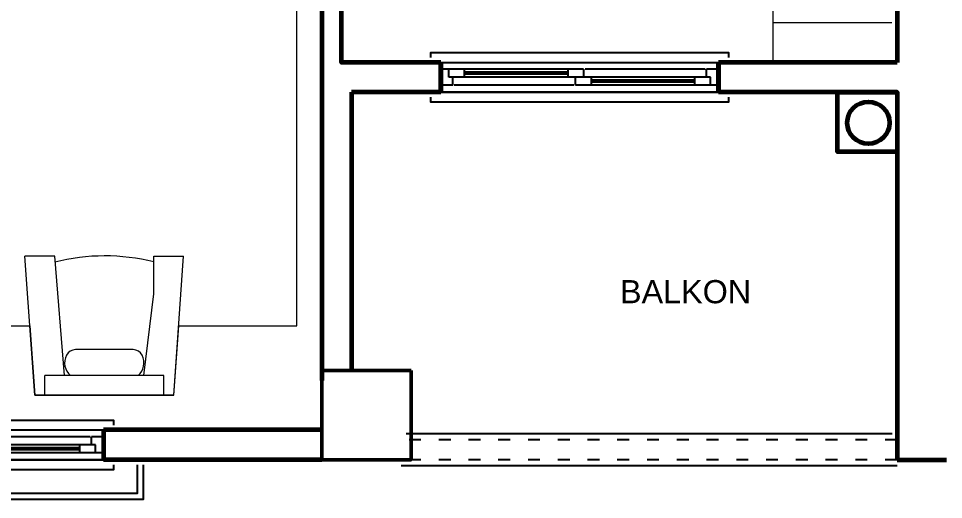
# Model space of a CAD drawing. Header units: millimetres. Extents: x 34 to 2015, y 36 to 1068.
# Drawn here: x 564.7 to 1031, y 36.1 to 278.3 of the extents above; entities that cross this region are included whole.
import ezdxf

# ---------------------------------------------------------------- set-up
doc = ezdxf.new("R2010")
doc.units = ezdxf.units.MM
doc.linetypes.add('ACAD_ISO03W100', pattern=[30, 12, -18])
for name, color, linetype, lineweight in [('DUVAR', 7, 'Continuous', 60), ('KOLON50', 81, 'Continuous', 50), ('MERD_30', 31, 'Continuous', 25), ('PENCERE', 7, 'Continuous', 25), ('S-TEFRİŞ2', 251, 'Continuous', 0), ('TEF', 253, 'Continuous', 25), ('TOTAL', 253, 'Continuous', 35)]:
    doc.layers.add(name, color=color, linetype=linetype, lineweight=lineweight)
doc.styles.add('Swiss_Light', font='Arial')

# ---------------------------------------------------------------- blocks, each defined once
blk = doc.blocks.new('b14')
at = {"layer": 'S-TEFRİŞ2'}
for p, q in [((572.923297, 88.549189), (567.923297, 158.549189)), ((582.923297, 158.549189), (567.923297, 158.549189)), ((587.923297, 98.549189), (582.923297, 158.549189)), ((632.923297, 139.681756), (632.923297, 158.549189)), ((632.923297, 158.549189), (647.923297, 158.549189)), ((642.923297, 88.549189), (647.923297, 158.549189)), ((627.923297, 98.549189), (632.923297, 139.681756)), ((570.423297, 123.549189), (572.923297, 88.549189)), ((642.923297, 88.549189), (645.423297, 123.549189)), ((622.418038, 111.53049), (593.428556, 111.53049)), ((637.923297, 98.549189), (577.923297, 98.549189)), ((577.923297, 88.549189), (577.923297, 98.549189)), ((637.923297, 88.549189), (637.923297, 98.549189)), ((642.923297, 88.549189), (572.923297, 88.549189)), ((572.923297, 88.549189), (642.923297, 88.549189))]:
    blk.add_line(p, q, dxfattribs=at)
for centre, radius, start, end in [((608.260948, 56.417919), 102.318157, 76.052312, 104.337662), ((595.979444, 104.816), 8.052176, 151.411146, 231.10294), ((593.428556, 106.53049), 5, 90, 154.676471), ((622.418038, 106.53049), 5, 25.32353, 90), ((619.867149, 104.816), 8.052176, 308.89706, 28.588855)]:
    blk.add_arc(centre, radius, start, end, dxfattribs=at)
blk = doc.blocks.new('b15')
at = {"layer": 'MERD_30'}
blk.add_line((447.550631, 56.053401), (607.550631, 56.053401), dxfattribs=at)
at = {"layer": 'MERD_30', "ltscale": 0.5, "flags": 128}
for points in [[(442.550631, 73.553401), (442.550631, 76.053401), (612.550631, 76.053401), (612.550631, 73.553401)], [(627.550631, 53.553401), (627.550631, 36.053401), (427.550631, 36.053401), (427.550631, 53.553401)], [(624.550631, 53.553401), (624.550631, 39.053401), (430.550631, 39.053401), (430.550631, 53.553401)], [(612.550631, 53.553401), (612.550631, 51.053401), (442.550631, 51.053401), (442.550631, 53.553401)]]:
    blk.add_lwpolyline(points, dxfattribs=at)
at = {"layer": 'PENCERE', "color": 5}
for p, q in [((447.550631, 71.053401), (607.550631, 71.053401)), ((607.550631, 56.053401), (447.550631, 56.053401))]:
    blk.add_line(p, q, dxfattribs=at)
at = {"layer": 'PENCERE'}
for p, q in [((529.550631, 67.553401), (447.550631, 67.553401)), ((451.550631, 63.553401), (451.550631, 67.553401)), ((521.550631, 66.053401), (459.550631, 66.053401)), ((521.550631, 67.553401), (521.550631, 63.553401)), ((529.550631, 67.553401), (529.550631, 63.553401)), ((600.818117, 67.553401), (530.359188, 67.553401)), ((607.550631, 67.553401), (601.550631, 67.553401)), ((601.550631, 63.553401), (601.550631, 67.553401)), ((453.550631, 63.553401), (451.550631, 63.553401)), ((601.550631, 63.553401), (453.550631, 63.553401)), ((453.550631, 59.553401), (453.550631, 63.553401)), ((521.550631, 65.053401), (459.550631, 65.053401)), ((525.550631, 59.553401), (525.550631, 63.553401)), ((533.550631, 59.553401), (533.550631, 63.553401)), ((595.550631, 62.053401), (533.550631, 62.053401)), ((595.550631, 61.053401), (533.550631, 61.053401)), ((595.550631, 59.553401), (595.550631, 63.553401)), ((603.550631, 63.553401), (601.550631, 63.553401)), ((603.550631, 59.553401), (603.550631, 63.553401)), ((453.550631, 59.553401), (447.550631, 59.553401)), ((524.603451, 59.553401), (454.282995, 59.553401)), ((603.550631, 59.553401), (525.550631, 59.553401)), ((607.550631, 59.553401), (603.550631, 59.553401))]:
    blk.add_line(p, q, dxfattribs=at)
blk = doc.blocks.new('a2')
at = {"layer": 'MERD_30'}
blk.add_line((777.550631, 241.211633), (917.550631, 241.211633), dxfattribs=at)
at = {"layer": 'MERD_30', "ltscale": 0.5, "flags": 128}
for points in [[(772.550631, 258.711633), (772.550631, 261.211633), (922.550631, 261.211633), (922.550631, 258.711633)], [(922.550631, 238.711633), (922.550631, 236.211633), (772.550631, 236.211633), (772.550631, 238.711633)]]:
    blk.add_lwpolyline(points, dxfattribs=at)
at = {"layer": 'PENCERE', "color": 5}
for p, q in [((777.550631, 256.211633), (917.550631, 256.211633)), ((917.550631, 241.211633), (777.550631, 241.211633))]:
    blk.add_line(p, q, dxfattribs=at)
at = {"layer": 'PENCERE'}
for p, q in [((849.550631, 252.711633), (777.550631, 252.711633)), ((781.550631, 248.711633), (781.550631, 252.711633)), ((789.550631, 248.711633), (789.550631, 252.711633)), ((841.550631, 252.711633), (841.550631, 248.711633)), ((849.550631, 252.711633), (849.550631, 248.711633)), ((910.818117, 252.711633), (850.359188, 252.711633)), ((917.550631, 252.711633), (911.550631, 252.711633)), ((911.550631, 248.711633), (911.550631, 252.711633)), ((783.550631, 248.711633), (781.550631, 248.711633)), ((911.550631, 248.711633), (783.550631, 248.711633)), ((783.550631, 244.711633), (783.550631, 248.711633)), ((841.550631, 251.211633), (789.550631, 251.211633)), ((841.550631, 250.211633), (789.550631, 250.211633)), ((845.550631, 244.711633), (845.550631, 248.711633)), ((853.550631, 244.711633), (853.550631, 248.711633)), ((905.550631, 247.211633), (853.550631, 247.211633)), ((905.550631, 244.711633), (905.550631, 248.711633)), ((913.550631, 248.711633), (911.550631, 248.711633)), ((913.550631, 244.711633), (913.550631, 248.711633)), ((783.550631, 244.711633), (777.550631, 244.711633)), ((844.603451, 244.711633), (784.282995, 244.711633)), ((913.550631, 244.711633), (845.550631, 244.711633)), ((905.550631, 246.211633), (853.550631, 246.211633)), ((917.550631, 244.711633), (913.550631, 244.711633))]:
    blk.add_line(p, q, dxfattribs=at)

msp = doc.modelspace()

# ---------------------------------------------------------------- linework, layer by layer
msp.add_line((777.550631, 256.211633), (747.550631, 256.211633))
at = {"layer": 'DUVAR', "ltscale": 20}
for p, q in [((1007.550631, 641.211633), (1007.550631, 256.211633)), ((1007.550631, 641.211633), (1007.550631, 256.211633)), ((717.550631, 516.211633), (717.550631, 96.047608)), ((717.550631, 516.211633), (717.550631, 96.047608)), ((777.550631, 241.211632), (777.550631, 256.211633)), ((777.550631, 256.211633), (777.550631, 241.211633)), ((777.550631, 256.211633), (777.550631, 241.211633)), ((1007.550631, 256.211633), (917.550631, 256.211633)), ((1007.550631, 256.211633), (917.550631, 256.211633)), ((917.550631, 241.211632), (917.550631, 256.211633)), ((917.550631, 256.211633), (917.550631, 241.211633)), ((917.550631, 256.211633), (917.550631, 241.211633)), ((732.550631, 241.211633), (732.550631, 101.047608)), ((777.550631, 241.211632), (732.550631, 241.211633)), ((777.550631, 241.211633), (777.550631, 241.211633)), ((777.550631, 241.211633), (777.550631, 241.211633)), ((777.550631, 241.211633), (777.550631, 241.211633)), ((1007.550631, 241.211632), (917.550631, 241.211632)), ((1007.550631, 241.211632), (1007.550631, 56.047609)), ((607.550631, 71.053401), (607.550631, 56.053401)), ((717.550631, 71.047609), (607.550631, 71.047609)), ((717.550631, 71.047609), (607.550631, 71.047609)), ((717.550631, 71.047609), (607.550631, 71.047609)), ((607.550631, 71.047609), (607.550631, 56.047609)), ((607.550631, 71.047609), (607.550631, 56.047609)), ((717.550631, 56.047609), (607.550631, 56.047609)), ((717.550631, 56.047608), (607.550631, 56.047609)), ((1007.550631, 56.047609), (1032.550631, 56.047608))]:
    msp.add_line(p, q, dxfattribs=at)
at = {"layer": 'DUVAR', "ltscale": 20, "flags": 128}
for points in [[(777.550631, 256.211633), (727.550631, 256.211633), (727.550631, 516.211633)], [(1007.550631, 211.211632), (977.550631, 211.211632), (977.550631, 241.211632), (1007.550631, 241.211632), (1007.550631, 211.211632)]]:
    msp.add_lwpolyline(points, dxfattribs=at)
at = {"layer": 'DUVAR', "ltscale": 20}
msp.add_circle((993.121159, 225.776401), 10.624756, dxfattribs=at)
at = {"layer": 'KOLON50', "ltscale": 20, "flags": 128}
msp.add_lwpolyline([(762.550631, 101.047608), (762.550631, 56.047608), (717.550631, 56.047608), (717.550631, 101.047608), (762.550631, 101.047608)], dxfattribs=at)
at = {"layer": 'MERD_30', "ltscale": 20}
for p, q in [((1005.050631, 69.047609), (760.050631, 69.047609)), ((1007.550631, 53.047609), (757.550631, 53.047608))]:
    msp.add_line(p, q, dxfattribs=at)
at = {"layer": 'S-TEFRİŞ2'}
for p, q in [((944.967608, 560.211633), (944.967608, 256.211633)), ((705.020827, 123.54919), (705.020826, 433.734975)), ((944.967608, 276.211633), (1004.967608, 276.211633)), ((540.406805, 123.549189), (570.423297, 123.549189)), ((645.423297, 123.549189), (705.020827, 123.54919))]:
    msp.add_line(p, q, dxfattribs=at)
at = {"layer": 'TEF', "linetype": 'ACAD_ISO03W100', "ltscale": 0.5}
for p, q in [((1007.550631, 66.047609), (757.550631, 66.047609)), ((1007.550631, 56.047609), (757.550631, 56.047608))]:
    msp.add_line(p, q, dxfattribs=at)

# ---------------------------------------------------------------- block references
for name in ['a2', 'b14', 'b15']:
    msp.add_blockref(name, (0, 0))

# ---------------------------------------------------------------- texts
at = {"layer": 'TOTAL', "linetype": 'Continuous', "ltscale": 50, "style": 'Swiss_Light'}
msp.add_text('BALKON', height=11.664006, dxfattribs=at).set_placement((867.920028, 134.88412))

doc.saveas('drawing.dxf')
